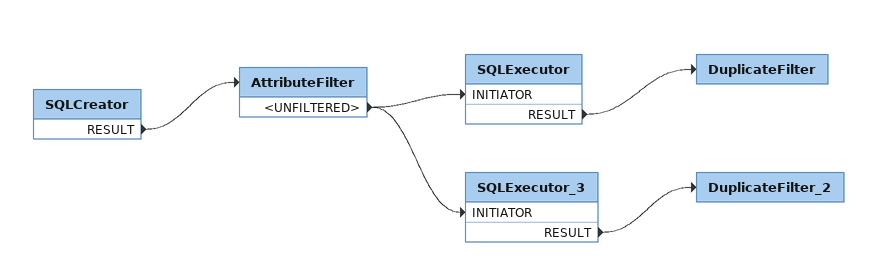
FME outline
SQLCreator
    RESULT -> AttributeFilter
AttributeFilter
    <UNFILTERED> -> SQLExecutor [INITIATOR]
    <UNFILTERED> -> SQLExecutor_3 [INITIATOR]
SQLExecutor
    RESULT -> DuplicateFilter
DuplicateFilter
SQLExecutor_3
    RESULT -> DuplicateFilter_2
DuplicateFilter_2
